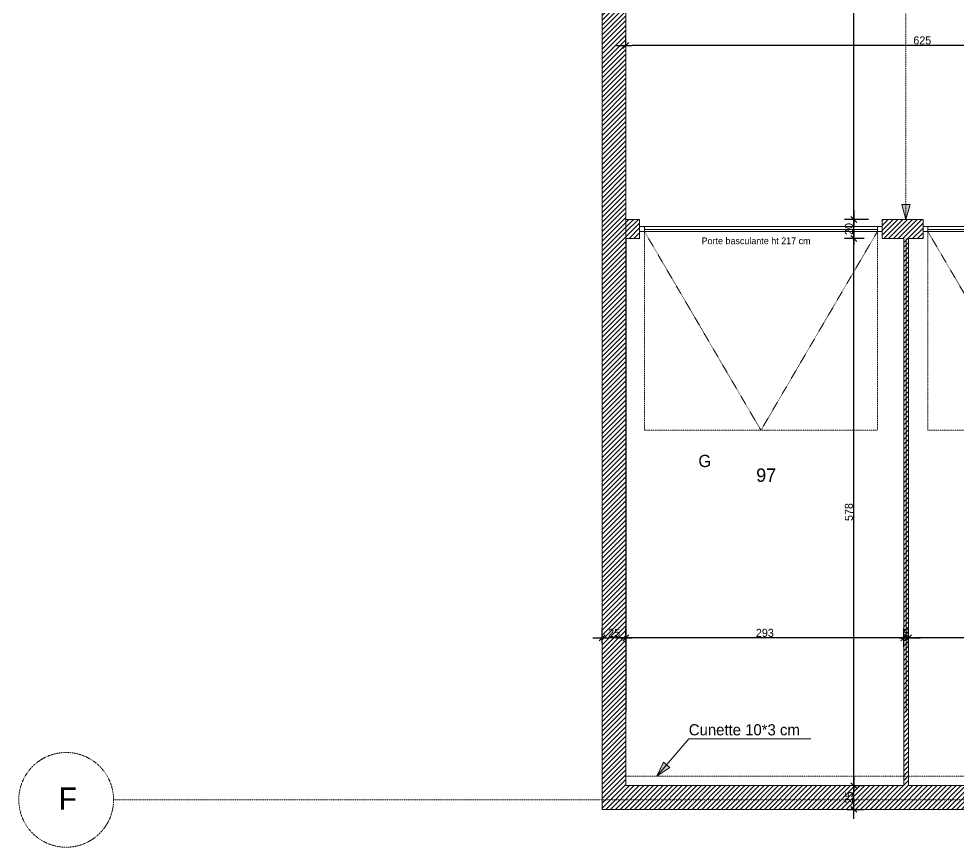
# Model space of a CAD drawing. Header units: centimetres. Extents: x -14085 to 643619, y -47998 to 35592.
# Drawn here: x 7811 to 8802, y 2284 to 3159 of the extents above; entities that cross this region are included whole.
import ezdxf

# ---------------------------------------------------------------- set-up
doc = ezdxf.new("R2010")
doc.units = ezdxf.units.CM
doc.header["$PDMODE"] = 1
doc.header["$PDSIZE"] = -2
for name, pattern in [('ISO-02', [0.75, 0.6, -0.15]), ('Style de ligne -1', [0.41664, 0.20828, -0.20836]), ('VW-01', [0.41656, 0.20828, -0.20828])]:
    doc.linetypes.add(name, pattern=pattern)
doc.layers.get('0').update_dxf_attribs({"lineweight": 18, "true_color": 0x848484})
for name, color, linetype, lineweight in [('B GÈnÈral_Hatch', 7, 'Continuous', 5), ('B Général', 7, 'Continuous', 5), ('C ANNOTATIONS-cotation', 7, 'Continuous', 5), ('C ANNOTATIONS-prestations', 7, 'Continuous', 5), ('C ANNOTATIONS-texte', 7, 'Continuous', 5), ('C ANNOTATIONS-texte_Hatch', 7, 'Continuous', 5)]:
    doc.layers.add(name, color=color, linetype=linetype, lineweight=lineweight)
doc.layers.add('C ANNOTATIONS-axes', color=1, linetype='ISO-02', lineweight=13, true_color=0xff0000)
doc.layers.add('C ANNOTATIONS-axes horizontaux', color=1, linetype='VW-01', lineweight=13, true_color=0xff0000)
doc.styles.add('Eurostile', font='')
doc.styles.get('Eurostile').set_extended_font_data('Eurostile')
doc.dimstyles.new('100é', dxfattribs={"dimtxt": 8.470801, "dimasz": 6.232178, "dimexe": 10, "dimexo": 25, "dimgap": 1, "dimtad": 1, "dimdec": 1, "dimtxsty": 'Eurostile', "dimblk": 'VW_SLASH', "dimblk1": 'VW_SLASH', "dimblk2": 'VW_SLASH', "dimcen": 0, "dimdle": 10, "dimazin": 0, "dimtfac": 1, "dimtdec": 1, "dimtix": 1, "dimtmove": 0, "dimatfit": 0, "dimldrblk": 'VW_FILLEDARROW', "dimfxl": 50.8, "dimfxlon": 1, "dimfrac": 2, "dimtolj": 1, "dimarcsym": 0})
pattern_1 = [(45, (0, 0), (2.4253472, -2.6458333), [])]

# ---------------------------------------------------------------- blocks, each defined once
blk = doc.blocks.new('Parking Spaces')
at = {"layer": 'B Général', "color": 7, "linetype": 'Continuous', "lineweight": 5}
for p, q in [((0, 0), (0, 500)), ((295.5, 0), (295.5, 500)), ((295.5, 0), (295.5, 500)), ((591, 0), (591, 500))]:
    blk.add_line(p, q, dxfattribs=at)
at = {"layer": 'B Général', "color": 7, "extrusion": (0, 0, -1), "char_height": 14.118, "attachment_point": 5, "text_direction": (-1, 0, 0), "line_spacing_factor": 0.894142, "style": 'Eurostile'}
for s, insert in [('96', (147.75, 250)), ('97', (443.25, 250))]:
    blk.add_mtext(s, dxfattribs=dict(at, insert=insert))
blk = doc.blocks.new('Porte basculante ht200cm')
at = {"layer": 'B Général', "color": 7, "linetype": 'Style de ligne -1', "lineweight": 5}
for p, q in [((-123, -2.5), (0, -212.5)), ((0, -212.5), (123, -2.5))]:
    blk.add_line(p, q, dxfattribs=at)
at = {"layer": 'B Général', "color": 7, "linetype": 'Continuous', "lineweight": 5, "flags": 128}
for points in [[(-128, 2.5), (128, 2.5), (128, -2.5), (-128, -2.5)], [(-123, 2.5), (123, 2.5), (123, -0.5), (-123, -0.5)]]:
    blk.add_lwpolyline(points, close=True, dxfattribs=at)
at = {"layer": 'B Général', "flags": 128}
for points in [[(-128, 2.5), (-123, 2.5), (-123, -2.5), (-128, -2.5)], [(123, 2.5), (128, 2.5), (128, -2.5), (123, -2.5)]]:
    blk.add_lwpolyline(points, close=True, dxfattribs=at)
at = {"layer": 'B Général', "color": 7, "linetype": 'Style de ligne -1', "lineweight": 5, "flags": 128}
blk.add_lwpolyline([(-123, -2.5), (123, -2.5), (123, -212.5), (-123, -212.5)], close=True, dxfattribs=at)
at = {"layer": 'B Général', "insert": (-66, -238.42), "char_height": 12.94, "attachment_point": 1, "line_spacing_factor": 0.894142, "style": 'Eurostile'}
blk.add_mtext('G', dxfattribs=at)
at = {"layer": 'C ANNOTATIONS-prestations', "insert": (-62.58, -8.98), "char_height": 7.059, "attachment_point": 1, "line_spacing_factor": 0.894142, "style": 'Eurostile'}
blk.add_mtext('Porte basculante ht 217 cm', dxfattribs=at)
blk = doc.blocks.new('axes 2')
at = {"layer": 'C ANNOTATIONS-axes horizontaux', "color": 5, "true_color": 0x0000ff}
blk.add_line((4705, -2124.828), (245, -2124.828), dxfattribs=at)
blk.add_circle((195, -2124.828), 50, dxfattribs=at)
at = {"layer": 'C ANNOTATIONS-axes horizontaux', "color": 5, "true_color": 0x0000ff, "insert": (187.081, -2111.705), "char_height": 23.53, "attachment_point": 1, "line_spacing_factor": 0.894142, "style": 'Eurostile'}
blk.add_mtext('F', dxfattribs=at)
blk = doc.blocks.new('VW_SLASH')
at = {"color": 0, "linetype": 'ByBlock', "lineweight": -2}
blk.add_line((1.6, 0), (-1, 0), dxfattribs=at)
at = {"color": 0, "lineweight": 20, "flags": 128}
blk.add_lwpolyline([(0.5, 0.5), (-0.5, -0.5)], dxfattribs=at)
blk = doc.blocks.new('*D222')
at = {"layer": 'C ANNOTATIONS-cotation', "color": 0, "linetype": 'Continuous', "lineweight": -2, "transparency": 16777216}
for p, q in [((8707.4, 4380.39), (8682, 4380.39)), ((8692, 2953.42), (8692, 4374.16)), ((8707.4, 2947.19), (8682, 2947.19))]:
    blk.add_line(p, q, dxfattribs=at)
at = {"layer": 'Defpoints', "color": 0, "linetype": 'Continuous', "lineweight": 0, "transparency": 16777216}
for p in [(8692, 4380.39), (8732.4, 4380.39), (8732.4, 2947.19)]:
    blk.add_point(p, dxfattribs=at)
at = {"layer": 'C ANNOTATIONS-cotation', "color": 0, "linetype": 'Continuous', "lineweight": -2, "transparency": 16777216, "xscale": 6.232177734375, "yscale": 6.232177734375, "zscale": 6.232177734375}
for p, rotation in [((8692, 4380.39), 90), ((8692, 2947.19), 270)]:
    blk.add_blockref('VW_SLASH', p, dxfattribs=dict(at, rotation=rotation))
at = {"layer": 'C ANNOTATIONS-cotation', "color": 0, "linetype": 'Continuous', "lineweight": 5, "transparency": 16777216, "insert": (8686.76, 3663.79), "char_height": 8.471, "attachment_point": 5, "rotation": 90, "style": 'Eurostile'}
blk.add_mtext('\\A1;1433', dxfattribs=at)
blk = doc.blocks.new('VW_FILLEDARROW')
at = {"linetype": 'Continuous', "lineweight": 0}
blk.add_hatch(color=0, dxfattribs=at).paths.add_polyline_path([(-1.6, 0.43), (0, 0), (-1.6, -0.43)])
at = {"color": 0, "lineweight": 5, "flags": 128}
blk.add_lwpolyline([(-1.6, 0.43), (0, 0), (-1.6, -0.43)], close=True, dxfattribs=at)
blk = doc.blocks.new('*D223')
at = {"layer": 'C ANNOTATIONS-cotation', "color": 0, "linetype": 'Continuous', "lineweight": -2, "transparency": 16777216}
for p, q in [((8707.4, 2947.19), (8682, 2947.19)), ((8692, 2933.42), (8692, 2940.96)), ((8703, 2927.19), (8682, 2927.19))]:
    blk.add_line(p, q, dxfattribs=at)
at = {"layer": 'Defpoints', "color": 0, "linetype": 'Continuous', "lineweight": 0, "transparency": 16777216}
for p in [(8692, 2947.19), (8732.4, 2947.19), (8728, 2927.19)]:
    blk.add_point(p, dxfattribs=at)
at = {"layer": 'C ANNOTATIONS-cotation', "color": 0, "linetype": 'Continuous', "lineweight": -2, "transparency": 16777216, "xscale": 6.232177734375, "yscale": 6.232177734375, "zscale": 6.232177734375}
for p, rotation in [((8692, 2947.19), 90), ((8692, 2927.19), 270)]:
    blk.add_blockref('VW_SLASH', p, dxfattribs=dict(at, rotation=rotation))
at = {"layer": 'C ANNOTATIONS-cotation', "color": 0, "linetype": 'Continuous', "lineweight": 5, "transparency": 16777216, "insert": (8686.76, 2937.19), "char_height": 8.471, "attachment_point": 5, "rotation": 90, "style": 'Eurostile'}
blk.add_mtext('\\A1;20', dxfattribs=at)
blk = doc.blocks.new('*D224')
at = {"layer": 'C ANNOTATIONS-cotation', "color": 0, "linetype": 'Continuous', "lineweight": -2, "transparency": 16777216}
for p, q in [((8703, 2927.19), (8682, 2927.19)), ((8692, 2355.72), (8692, 2920.96)), ((8692, 2349.49), (8702, 2349.49))]:
    blk.add_line(p, q, dxfattribs=at)
at = {"layer": 'Defpoints', "color": 0, "linetype": 'Continuous', "lineweight": 0, "transparency": 16777216}
for p in [(8692, 2927.19), (8728, 2927.19), (8674.23, 2349.49)]:
    blk.add_point(p, dxfattribs=at)
at = {"layer": 'C ANNOTATIONS-cotation', "color": 0, "linetype": 'Continuous', "lineweight": -2, "transparency": 16777216, "xscale": 6.232177734375, "yscale": 6.232177734375, "zscale": 6.232177734375}
for p, rotation in [((8692, 2927.19), 90), ((8692, 2349.49), 270)]:
    blk.add_blockref('VW_SLASH', p, dxfattribs=dict(at, rotation=rotation))
at = {"layer": 'C ANNOTATIONS-cotation', "color": 0, "linetype": 'Continuous', "lineweight": 5, "transparency": 16777216, "insert": (8686.76, 2638.34), "char_height": 8.471, "attachment_point": 5, "rotation": 90, "style": 'Eurostile'}
blk.add_mtext('\\A1;578', dxfattribs=at)
blk = doc.blocks.new('*D225')
at = {"layer": 'C ANNOTATIONS-cotation', "color": 0, "linetype": 'Continuous', "lineweight": -2, "transparency": 16777216}
for p, q in [((8692, 2349.49), (8702, 2349.49)), ((8692, 2330.72), (8692, 2343.26)), ((8684.8, 2324.49), (8702, 2324.49))]:
    blk.add_line(p, q, dxfattribs=at)
at = {"layer": 'Defpoints', "color": 0, "linetype": 'Continuous', "lineweight": 0, "transparency": 16777216}
for p in [(8674.23, 2349.49), (8692, 2349.49), (8659.8, 2324.49)]:
    blk.add_point(p, dxfattribs=at)
at = {"layer": 'C ANNOTATIONS-cotation', "color": 0, "linetype": 'Continuous', "lineweight": -2, "transparency": 16777216, "xscale": 6.232177734375, "yscale": 6.232177734375, "zscale": 6.232177734375}
for p, rotation in [((8692, 2349.49), 90), ((8692, 2324.49), 270)]:
    blk.add_blockref('VW_SLASH', p, dxfattribs=dict(at, rotation=rotation))
at = {"layer": 'C ANNOTATIONS-cotation', "color": 0, "linetype": 'Continuous', "lineweight": 5, "transparency": 16777216, "insert": (8686.76, 2336.99), "char_height": 8.471, "attachment_point": 5, "rotation": 90, "style": 'Eurostile'}
blk.add_mtext('\\A1;25', dxfattribs=at)
blk = doc.blocks.new('*D226')
at = {"layer": 'C ANNOTATIONS-cotation', "color": 0, "linetype": 'Continuous', "lineweight": -2, "transparency": 16777216}
for p, q in [((8426.48, 2500), (8426.48, 2515.52)), ((8451.48, 2500), (8451.48, 2515.52)), ((8445.25, 2505.52), (8432.72, 2505.52))]:
    blk.add_line(p, q, dxfattribs=at)
at = {"layer": 'Defpoints', "color": 0, "linetype": 'Continuous', "lineweight": 0, "transparency": 16777216}
for p in [(8426.48, 2505.52), (8426.48, 2475), (8451.48, 2475)]:
    blk.add_point(p, dxfattribs=at)
at = {"layer": 'C ANNOTATIONS-cotation', "color": 0, "linetype": 'Continuous', "lineweight": -2, "transparency": 16777216, "xscale": 6.232177734375, "yscale": 6.232177734375, "zscale": 6.232177734375, "rotation": 180}
blk.add_blockref('VW_SLASH', (8426.48, 2505.52), dxfattribs=at)
at = {"layer": 'C ANNOTATIONS-cotation', "color": 0, "linetype": 'Continuous', "lineweight": -2, "transparency": 16777216, "xscale": 6.232177734375, "yscale": 6.232177734375, "zscale": 6.232177734375}
blk.add_blockref('VW_SLASH', (8451.48, 2505.52), dxfattribs=at)
at = {"layer": 'C ANNOTATIONS-cotation', "color": 0, "linetype": 'Continuous', "lineweight": 5, "transparency": 16777216, "insert": (8438.98, 2510.75), "char_height": 8.471, "attachment_point": 5, "style": 'Eurostile'}
blk.add_mtext('\\A1;25', dxfattribs=at)
blk = doc.blocks.new('*D227')
at = {"layer": 'C ANNOTATIONS-cotation', "color": 0, "linetype": 'Continuous', "lineweight": -2, "transparency": 16777216}
for p, q in [((8451.48, 2500), (8451.48, 2515.52)), ((8744.69, 2496.2), (8744.69, 2515.52)), ((8738.46, 2505.52), (8457.72, 2505.52))]:
    blk.add_line(p, q, dxfattribs=at)
at = {"layer": 'Defpoints', "color": 0, "linetype": 'Continuous', "lineweight": 0, "transparency": 16777216}
for p in [(8451.48, 2505.52), (8451.48, 2475), (8744.69, 2471.2)]:
    blk.add_point(p, dxfattribs=at)
at = {"layer": 'C ANNOTATIONS-cotation', "color": 0, "linetype": 'Continuous', "lineweight": -2, "transparency": 16777216, "xscale": 6.232177734375, "yscale": 6.232177734375, "zscale": 6.232177734375, "rotation": 180}
blk.add_blockref('VW_SLASH', (8451.48, 2505.52), dxfattribs=at)
at = {"layer": 'C ANNOTATIONS-cotation', "color": 0, "linetype": 'Continuous', "lineweight": -2, "transparency": 16777216, "xscale": 6.232177734375, "yscale": 6.232177734375, "zscale": 6.232177734375}
blk.add_blockref('VW_SLASH', (8744.69, 2505.52), dxfattribs=at)
at = {"layer": 'C ANNOTATIONS-cotation', "color": 0, "linetype": 'Continuous', "lineweight": 5, "transparency": 16777216, "insert": (8598.09, 2510.75), "char_height": 8.471, "attachment_point": 5, "style": 'Eurostile'}
blk.add_mtext('\\A1;293', dxfattribs=at)
blk = doc.blocks.new('*D228')
at = {"layer": 'C ANNOTATIONS-cotation', "color": 0, "linetype": 'Continuous', "lineweight": -2, "transparency": 16777216}
for p, q in [((8744.69, 2496.2), (8744.69, 2515.52)), ((8749.69, 2495.43), (8749.69, 2515.52)), ((8738.46, 2505.52), (8732.23, 2505.52)), ((8749.69, 2505.52), (8744.69, 2505.52)), ((8755.93, 2505.52), (8762.16, 2505.52))]:
    blk.add_line(p, q, dxfattribs=at)
at = {"layer": 'Defpoints', "color": 0, "linetype": 'Continuous', "lineweight": 0, "transparency": 16777216}
for p in [(8744.69, 2505.52), (8744.69, 2471.2), (8749.69, 2470.43)]:
    blk.add_point(p, dxfattribs=at)
at = {"layer": 'C ANNOTATIONS-cotation', "color": 0, "linetype": 'Continuous', "lineweight": -2, "transparency": 16777216, "xscale": 6.232177734375, "yscale": 6.232177734375, "zscale": 6.232177734375}
blk.add_blockref('VW_SLASH', (8744.69, 2505.52), dxfattribs=at)
at = {"layer": 'C ANNOTATIONS-cotation', "color": 0, "linetype": 'Continuous', "lineweight": -2, "transparency": 16777216, "xscale": 6.232177734375, "yscale": 6.232177734375, "zscale": 6.232177734375, "rotation": 180}
blk.add_blockref('VW_SLASH', (8749.69, 2505.52), dxfattribs=at)
at = {"layer": 'C ANNOTATIONS-cotation', "color": 0, "linetype": 'Continuous', "lineweight": 5, "transparency": 16777216, "insert": (8747.19, 2510.75), "char_height": 8.471, "attachment_point": 5, "style": 'Eurostile'}
blk.add_mtext('\\A1;5', dxfattribs=at)
blk = doc.blocks.new('*D229')
at = {"layer": 'C ANNOTATIONS-cotation', "color": 0, "linetype": 'Continuous', "lineweight": -2, "transparency": 16777216}
for p, q in [((8749.69, 2495.43), (8749.69, 2515.52)), ((9042.69, 2456.5), (9042.69, 2515.52)), ((9036.46, 2505.52), (8755.93, 2505.52))]:
    blk.add_line(p, q, dxfattribs=at)
at = {"layer": 'Defpoints', "color": 0, "linetype": 'Continuous', "lineweight": 0, "transparency": 16777216}
for p in [(8749.69, 2505.52), (8749.69, 2470.43), (9042.69, 2431.5)]:
    blk.add_point(p, dxfattribs=at)
at = {"layer": 'C ANNOTATIONS-cotation', "color": 0, "linetype": 'Continuous', "lineweight": -2, "transparency": 16777216, "xscale": 6.232177734375, "yscale": 6.232177734375, "zscale": 6.232177734375, "rotation": 180}
blk.add_blockref('VW_SLASH', (8749.69, 2505.52), dxfattribs=at)
at = {"layer": 'C ANNOTATIONS-cotation', "color": 0, "linetype": 'Continuous', "lineweight": -2, "transparency": 16777216, "xscale": 6.232177734375, "yscale": 6.232177734375, "zscale": 6.232177734375}
blk.add_blockref('VW_SLASH', (9042.69, 2505.52), dxfattribs=at)
at = {"layer": 'C ANNOTATIONS-cotation', "color": 0, "linetype": 'Continuous', "lineweight": 5, "transparency": 16777216, "insert": (8896.19, 2510.75), "char_height": 8.471, "attachment_point": 5, "style": 'Eurostile'}
blk.add_mtext('\\A1;293', dxfattribs=at)
blk = doc.blocks.new('Groupe-120-1')
at = {"layer": 'C ANNOTATIONS-texte_Hatch', "linetype": 'Continuous', "lineweight": 0}
blk.add_hatch(color=7, dxfattribs=at).paths.add_polyline_path([(8497.63, 2368.68), (8484, 2359.49), (8491.2, 2374.26)])
at = {"layer": 'C ANNOTATIONS-texte', "flags": 128}
blk.add_lwpolyline([(8484, 2359.49), (8517.8, 2399.04), (8646.5, 2399.04)], dxfattribs=at)
at = {"layer": 'C ANNOTATIONS-texte', "lineweight": 5, "flags": 128}
blk.add_lwpolyline([(8497.63, 2368.68), (8484, 2359.49), (8491.2, 2374.26)], close=True, dxfattribs=at)
at = {"layer": 'C ANNOTATIONS-texte', "color": 7, "insert": (8517.8, 2414.34), "char_height": 11.765, "attachment_point": 1, "line_spacing_factor": 0.894142, "style": 'Eurostile'}
blk.add_mtext('Cunette 10*3 cm', dxfattribs=at)
blk = doc.blocks.new('*D292')
at = {"layer": 'C ANNOTATIONS-cotation', "color": 0, "linetype": 'Continuous', "lineweight": -2, "transparency": 16777216}
for p, q in [((8451.48, 3131), (8451.48, 3141)), ((9076.91, 3131), (9076.91, 3141)), ((9070.67, 3131), (8457.72, 3131))]:
    blk.add_line(p, q, dxfattribs=at)
at = {"layer": 'Defpoints', "color": 0, "linetype": 'Continuous', "lineweight": 0, "transparency": 16777216}
for p in [(8451.48, 3131), (8451.48, 3120), (9076.91, 3120)]:
    blk.add_point(p, dxfattribs=at)
at = {"layer": 'C ANNOTATIONS-cotation', "color": 0, "linetype": 'Continuous', "lineweight": -2, "transparency": 16777216, "xscale": 6.232177734375, "yscale": 6.232177734375, "zscale": 6.232177734375, "rotation": 180}
blk.add_blockref('VW_SLASH', (8451.48, 3131), dxfattribs=at)
at = {"layer": 'C ANNOTATIONS-cotation', "color": 0, "linetype": 'Continuous', "lineweight": -2, "transparency": 16777216, "xscale": 6.232177734375, "yscale": 6.232177734375, "zscale": 6.232177734375}
blk.add_blockref('VW_SLASH', (9076.91, 3131), dxfattribs=at)
at = {"layer": 'C ANNOTATIONS-cotation', "color": 0, "linetype": 'Continuous', "lineweight": 5, "transparency": 16777216, "insert": (8764.2, 3136.24), "char_height": 8.471, "attachment_point": 5, "style": 'Eurostile'}
blk.add_mtext('\\A1;625', dxfattribs=at)

msp = doc.modelspace()

# ---------------------------------------------------------------- hatches: boundary and pattern name
at = {"layer": 'B GÈnÈral_Hatch', "linetype": 'Continuous', "lineweight": 5}
h = msp.add_hatch(dxfattribs=at)
h.set_pattern_fill('50_BETON', style=0, pattern_type=2)
h.set_pattern_definition(pattern_1)
h.paths.add_polyline_path([(8451.48, 3779.33), (8426.48, 3774.33), (8426.48, 2324.49), (8451.48, 2349.49)])
at = {"layer": 'B GÈnÈral_Hatch', "linetype": 'Continuous', "lineweight": 0}
msp.add_hatch(color=7, dxfattribs=at).paths.add_polyline_path([(8751.24, 2963.06), (8746.98, 2947.19), (8742.73, 2963.06)])
at = {"layer": 'B GÈnÈral_Hatch', "linetype": 'Continuous', "lineweight": 5}
h = msp.add_hatch(dxfattribs=at)
h.set_pattern_fill('50_BETON', style=0, pattern_type=2)
h.set_pattern_definition(pattern_1)
h.paths.add_polyline_path([(8451.48, 2947.19), (8451.48, 2927.19), (8465.93, 2927.19), (8465.93, 2947.19)])
h = msp.add_hatch(dxfattribs=at)
h.set_pattern_fill('50_BETON', style=0, pattern_type=2)
h.set_pattern_definition(pattern_1)
h.paths.add_polyline_path([(8721.93, 2947.19), (8721.93, 2927.19), (8765, 2927.19), (8765, 2947.19)])
h = msp.add_hatch(dxfattribs=at)
h.set_pattern_fill('50_BETON', style=0, pattern_type=2)
h.set_pattern_definition(pattern_1)
h.paths.add_polyline_path([(8749.69, 2927.19), (8744.69, 2927.19), (8744.69, 2349.49), (8749.69, 2349.49)])
h = msp.add_hatch(dxfattribs=at)
h.set_pattern_fill('50_BETON', style=0, pattern_type=2)
h.set_pattern_definition(pattern_1)
h.paths.add_polyline_path([(9810.48, 2324.49), (9785.48, 2349.49), (8451.48, 2349.49), (8426.48, 2324.49)])

# ---------------------------------------------------------------- linework, layer by layer
at = {"layer": 'B Général', "color": 7, "linetype": 'VW-01', "lineweight": 5}
msp.add_line((8746.98, 2947.19), (8746.98, 3977.19), dxfattribs=at)
at = {"layer": 'B Général', "color": 7, "linetype": 'Continuous', "lineweight": 18}
for p, q in [((8451.48, 2349.49), (8451.48, 3779.33)), ((8426.48, 2324.49), (8426.48, 3251.39)), ((8451.48, 2947.19), (8465.93, 2947.19)), ((8721.93, 2947.19), (8765, 2947.19)), ((8451.48, 2927.19), (8465.93, 2927.19)), ((8721.93, 2927.19), (8744.69, 2927.19)), ((8744.69, 2349.49), (8744.69, 2927.19)), ((8749.69, 2927.19), (8765, 2927.19)), ((8749.69, 2349.49), (8749.69, 2927.19)), ((8451.48, 2349.49), (8744.69, 2349.49)), ((8749.69, 2349.49), (9042.69, 2349.49)), ((8426.48, 2324.49), (9810.48, 2324.49))]:
    msp.add_line(p, q, dxfattribs=at)
at = {"layer": 'B Général', "color": 7, "linetype": 'Continuous', "lineweight": 5}
for p, q in [((8451.48, 2349.49), (8451.48, 3779.33)), ((8426.48, 2324.49), (8426.48, 3251.39)), ((8451.48, 2947.19), (8465.93, 2947.19)), ((8451.48, 2927.19), (8451.48, 2947.19)), ((8465.93, 2927.19), (8465.93, 2947.19)), ((8721.93, 2947.19), (8765, 2947.19)), ((8721.93, 2927.19), (8721.93, 2947.19)), ((8765, 2927.19), (8765, 2947.19)), ((8451.48, 2927.19), (8465.93, 2927.19)), ((8721.93, 2927.19), (8744.69, 2927.19)), ((8744.69, 2349.49), (8744.69, 2927.19)), ((8749.69, 2927.19), (8765, 2927.19)), ((8749.69, 2349.49), (8749.69, 2927.19)), ((8451.48, 2349.49), (8744.69, 2349.49)), ((8749.69, 2349.49), (9042.69, 2349.49)), ((8426.48, 2324.49), (9810.48, 2324.49))]:
    msp.add_line(p, q, dxfattribs=at)
at = {"layer": 'B Général', "color": 250, "linetype": 'VW-01', "lineweight": 18, "true_color": 0x444444}
msp.add_line((8450.48, 2359.49), (9050.48, 2359.49), dxfattribs=at)
at = {"layer": 'B Général', "color": 7, "lineweight": 5, "flags": 128}
msp.add_lwpolyline([(8751.24, 2963.06), (8746.98, 2947.19), (8742.73, 2963.06)], close=True, dxfattribs=at)

# ---------------------------------------------------------------- block references
at = {"layer": 'B Général', "color": 7}
for p in [(8593.93, 2937.19), (8893, 2937.19)]:
    msp.add_blockref('Porte basculante ht200cm', p, dxfattribs=at)
at = {"layer": 'B Général', "color": 7, "xscale": -1}
msp.add_blockref('Parking Spaces', (9042.69, 2427.19), dxfattribs=at)
at = {"layer": 'C ANNOTATIONS-axes', "color": 7}
msp.add_blockref('axes 2', (7665.81, 4459.32), dxfattribs=at)
at = {"layer": 'C ANNOTATIONS-texte', "color": 7}
msp.add_blockref('Groupe-120-1', (0, 0), dxfattribs=at)

# ---------------------------------------------------------------- dimensions: what is measured, and where the dimension line sits
at = {"layer": 'C ANNOTATIONS-cotation', "color": 7, "linetype": 'Continuous', "lineweight": 5}
for base, p1, p2, picture, middle in [((8692, 4380.39), (8732.4, 2947.19), (8732.4, 4380.39), '*D222', (8686.76, 3663.79)), ((8692, 2947.19), (8728, 2927.19), (8732.4, 2947.19), '*D223', (8686.76, 2937.19)), ((8692, 2927.19), (8674.23, 2349.49), (8728, 2927.19), '*D224', (8686.76, 2638.34)), ((8692, 2349.49), (8659.8, 2324.49), (8674.23, 2349.49), '*D225', (8686.76, 2336.99))]:
    dim = msp.add_linear_dim(base=base, p1=p1, p2=p2, angle=270, dimstyle='100é', override={"dimtxt": 8.470801, "dimdec": 0, "dimpost": '<>', "dimtxsty": 'Eurostile', "dimtmove": 2}, dxfattribs=at)
    dim.commit()
    dim.dimension.update_dxf_attribs({"geometry": picture, "text_midpoint": middle})
for base, p1, p2, picture, middle in [((8451.48, 3131), (9076.91, 3120), (8451.48, 3120), '*D292', (8764.2, 3136.24)), ((8426.48, 2505.52), (8451.48, 2475), (8426.48, 2475), '*D226', (8438.98, 2510.75)), ((8451.48, 2505.52), (8744.69, 2471.2), (8451.48, 2475), '*D227', (8598.09, 2510.75)), ((8744.69, 2505.52), (8749.69, 2470.43), (8744.69, 2471.2), '*D228', (8747.19, 2510.75)), ((8749.69, 2505.52), (9042.69, 2431.5), (8749.69, 2470.43), '*D229', (8896.19, 2510.75))]:
    dim = msp.add_linear_dim(base=base, p1=p1, p2=p2, dimstyle='100é', override={"dimtxt": 8.470801, "dimdec": 0, "dimpost": '<>', "dimtxsty": 'Eurostile', "dimtmove": 2}, dxfattribs=at)
    dim.commit()
    dim.dimension.update_dxf_attribs({"geometry": picture, "text_midpoint": middle})

doc.saveas('drawing.dxf')
